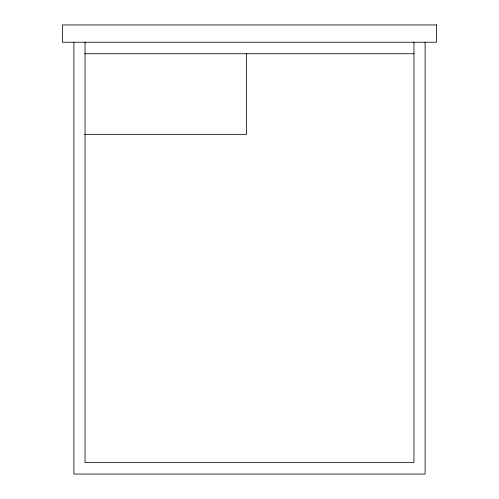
<?xml version="1.0" encoding="UTF-8"?>
<svg xmlns="http://www.w3.org/2000/svg" width="499" height="499" viewBox="0 0 499 499"><rect width="100%" height="100%" fill="white"/><g stroke="black" fill="none" stroke-linecap="round" stroke-linejoin="round"><path stroke-width="0.75" d="M84.786 53.736L413.958 53.736M84.786 134.343L246.618 134.343L246.618 53.405M425.111 42.222L425.111 474.05L73.889 474.05L73.889 42.222M413.958 42.222L413.958 462.536L85.042 462.536L85.042 42.222M436.625 24.95L62.375 24.95L62.375 42.222L436.625 42.222L436.625 24.95"/></g></svg>
